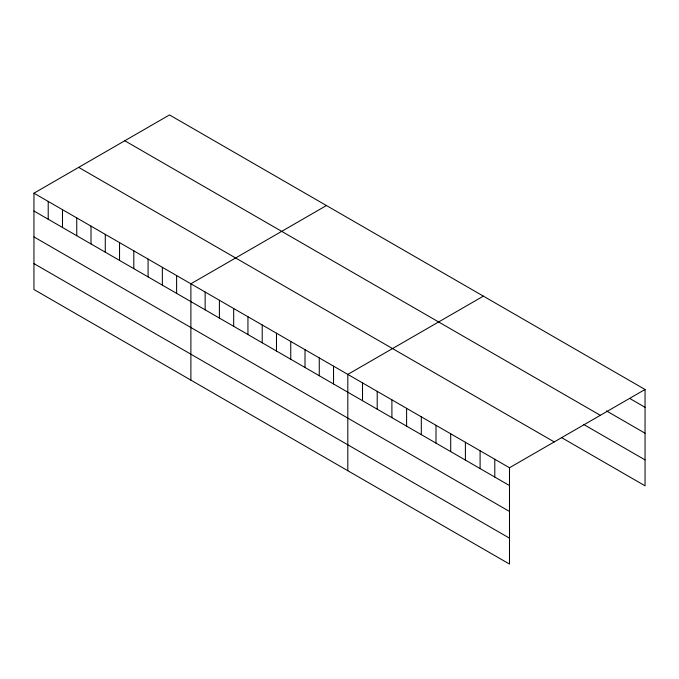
<?xml version="1.0" encoding="UTF-8"?>
<svg xmlns="http://www.w3.org/2000/svg" width="679" height="679" viewBox="0 0 679 679"><rect width="100%" height="100%" fill="white"/><g stroke="black" fill="none" stroke-linecap="round" stroke-linejoin="round"><path stroke-width="1.02" d="M33.95 193.192L509.496 467.746L509.496 564.071L33.95 289.517L33.95 193.192L169.504 114.929L645.05 389.483L645.05 485.808L561.448 437.548M326.438 205.533L190.884 283.797L190.884 380.121M483.363 296.137L347.809 374.392L347.809 470.725M509.496 467.746L645.05 389.483M630.35 398.802L645.05 407.29M606.466 410.922L645.05 433.202M124.775 140.757L600.321 415.31M583.499 424.358L645.05 459.895M78.679 167.365L554.225 441.919M33.95 210.999L509.496 485.553M33.95 236.912L509.496 511.465M33.95 263.605L509.496 538.158M494.796 459.259L494.796 477.065M480.095 450.771L480.095 468.578M465.395 442.284L465.395 460.099M450.703 433.796L450.703 451.611M436.003 425.317L436.003 443.124M421.303 416.83L421.303 434.636M406.602 408.342L406.602 426.149M391.902 399.855L391.902 417.661M377.21 391.367L377.21 409.174M362.51 382.88L362.51 400.695M333.542 366.159L333.542 383.966M319.274 357.926L319.274 375.733M305.007 349.685L305.007 367.492M290.748 341.452L290.748 359.259M276.48 333.211L276.48 351.026M262.213 324.978L262.213 342.785M247.945 316.737L247.945 334.552M233.678 308.504L233.678 326.31M219.41 300.271L219.41 318.078M205.143 292.029L205.143 309.836M176.616 275.555L176.616 293.362M162.349 267.322L162.349 285.129M148.081 259.081L148.081 276.896M133.814 250.848L133.814 268.655M119.546 242.607L119.546 260.422M105.279 234.374L105.279 252.181M91.011 226.141L91.011 243.948M76.752 217.9L76.752 235.706M62.485 209.667L62.485 227.473M48.217 201.425L48.217 219.241"/></g></svg>
